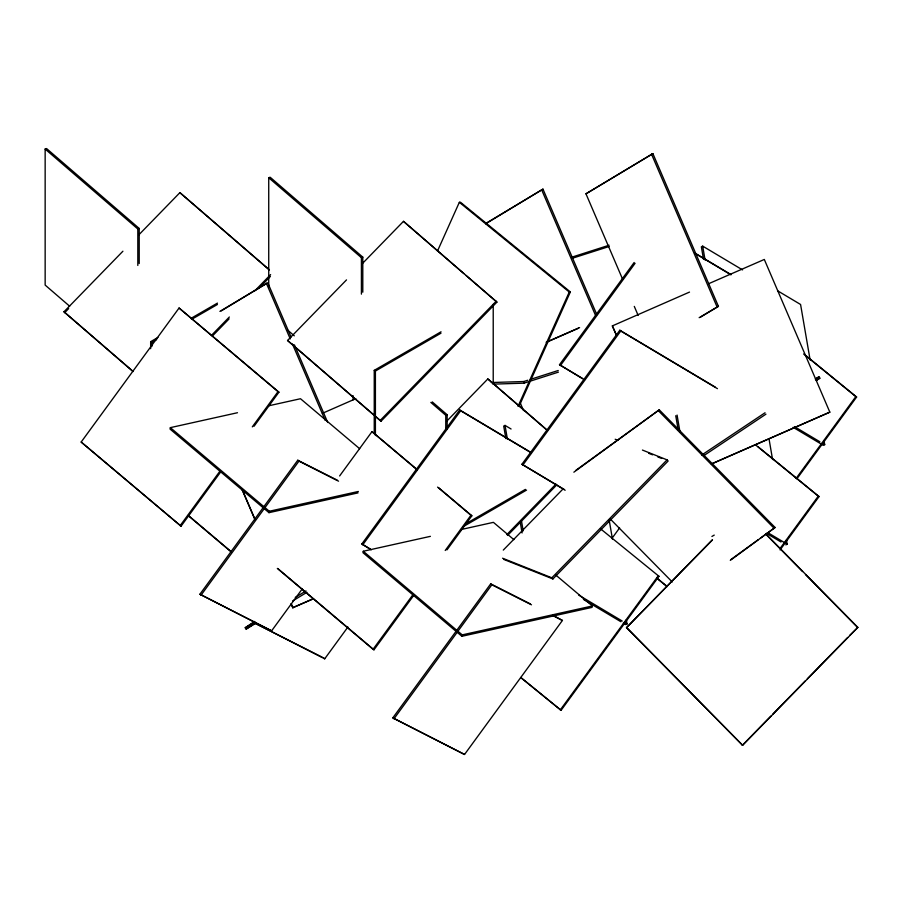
<?xml version="1.0" encoding="UTF-8"?>
<svg xmlns="http://www.w3.org/2000/svg" width="903" height="903" viewBox="0 0 903 903"><rect width="100%" height="100%" fill="white"/><g stroke="black" fill="none" stroke-linecap="round" stroke-linejoin="round"><path stroke-width="1.35" d="M237.478 412.727L170.351 427.638L170.024 429.049L268.981 512.667L358.039 492.88M268.981 512.667L269.308 511.256L170.351 427.638M430.392 536.348L363.266 551.259L362.95 552.67L461.907 636.288L592.052 607.38L592.379 605.969L555.808 575.064M461.907 636.288L462.223 634.877L363.266 551.259M437.458 251.113L459.345 202.306L460.428 202.204L570.357 291.94L519.101 406.26M518.017 406.361L569.274 292.041L570.357 291.94M220.863 471.682L181.052 526.189L81.168 442.052L179.065 308.025L278.937 392.173L254.048 426.25M180.137 525.67L219.948 471.152M252.309 426.859L278.022 391.642L278.937 392.173M302.313 588.824L271.611 630.847L199.902 594.242L297.787 460.225L337.406 480.261M201.042 595.167L298.938 461.151L338.557 481.175M339.63 475.949L371.98 431.657L416.994 469.447M371.223 549.825L361.843 543.978L459.729 409.962L531.032 452.471M362.769 544.78L460.654 410.763L530.75 452.55M322.315 657.26L252.987 622.212L324.708 658.818L347.926 627.009M584.591 379.926L559.499 364.722L634.154 262.502M560.424 365.523L635.08 263.304M277.323 568.405L373.052 649.291L412.874 594.772M445.224 550.48L470.937 515.274L471.863 515.805L446.974 549.882M373.052 649.291L373.966 649.821L413.788 595.303M565.165 490.261L521.934 464.244L619.83 330.227L715.3 387.139M522.86 465.045L620.756 331.029L717.433 388.651M553.844 615.778L562.422 620.451L464.537 754.468L392.816 717.874L490.713 583.857L530.321 603.881M393.968 718.799L491.853 584.783L531.472 604.807M612.132 538.143L619.593 527.928M560.3 709.893L658.185 575.877L658.976 576.295L561.079 710.311L521.121 677.905M796.119 478.387L855.841 396.609L856.62 397.027L796.897 478.804M780.124 548.381L818.287 496.142L819.066 496.56L780.079 549.938M573.868 472.19L659.258 409.827L775.09 527.487L730.301 560.391M132.888 371.438L63.966 311.795L122.91 251.215M138.633 235.051L179.9 192.644L269.387 269.816M64.723 312.641L68.651 308.6M211.663 335.171L229.351 316.998M254.894 290.755L270.618 274.591M212.419 336.018L229.114 318.861M258.597 288.565L270.392 276.453M362.216 263.744L403.483 221.337L496.921 302.11L380.976 421.249L287.549 340.476L346.504 279.896M380.976 421.249L380.219 420.403L496.165 301.263M446.579 421.351L487.846 378.944L547.5 430.392M506.831 534.599L555.955 484.11M507.588 535.445L556.711 484.956M503.287 550.096L563.359 488.613M502.565 558.212L551.835 577.796L667.057 459.864L668.13 461.015L552.907 578.947L503.637 559.363M765.586 533.662L857.85 627.393L742.627 745.314L626.479 627.664L712.151 539.971M626.479 627.664L712.478 539.96M742.3 745.336L770.857 716.102M772.833 714.081L805.329 680.828M807.293 678.808L847.68 637.484M849.644 635.464L857.85 627.393M575.775 470.395L659.258 409.827M731.091 559.409L758.159 539.768M760.416 538.132L775.09 527.487M255.662 623.341L246.124 629.109L245.221 627.72L254.59 621.456M246.124 629.109L254.33 623.634M701.744 455.022L765.033 412.773M815.443 379.136L818.953 376.788L819.868 378.176L816.346 380.524M703.832 455.631L765.947 414.161M219.903 311.4L267.751 282.741L291.071 337.09M221.28 310.869L266.554 283.463M485.588 223.56L542.963 189.122L596.838 314.65M485.78 223.741L542.963 189.122M622.618 279.23L585.968 193.818L652.88 153.612L718.416 306.32L700.547 317.134M652.88 153.612L585.968 193.818M699.159 317.675L718.416 306.32M245.221 627.72L254.748 621.953M295.258 597.425L305.982 590.934M292.595 600.98L306.896 592.334M815.386 378.944L818.953 376.788M816.289 380.344L819.868 378.176M711.903 536.461L714.239 535.095M150.654 348.671L150.654 341.661L157.935 337.462M190.725 318.522L217.442 303.103M150.654 341.661L151.828 342.339L156.693 339.539M191.91 319.21L217.409 304.48M374.237 433.463L374.237 370.354L441.036 331.796M374.237 370.354L375.411 371.031L440.991 333.173M465.88 523.751L525.388 489.392M463.42 526.539L526.562 490.081M742.571 269.907L702.692 246.135L701.36 246.824L703.516 259.308M511.075 429.004L505.037 425.403L503.705 426.081L505.861 438.576M823.987 440.495L824.699 444.648L823.378 445.337L793.161 427.333M626.332 619.751L627.043 623.917L625.723 624.605L623.307 623.16M785.813 544.87L787.145 544.182L786.423 540.017M322.382 413.326L355.816 398.674M546.157 342.248L579.591 327.597M547.647 341.729L578.518 328.207M616.241 334.957L612.347 325.904L689.508 292.087M708.799 283.644L764.31 259.454L829.834 412.152L711.53 463.984M291.082 603.836L292.741 607.719L313.318 598.7M292.741 607.719L313.533 598.745M711.316 463.95L829.834 412.152M69.655 306.219L45.15 285.088L45.15 149.063L46.538 148.532L139.209 228.459L139.209 263.507M268.733 287.131L268.733 177.756L270.121 177.214L362.792 257.141L362.792 292.2M45.15 149.063L137.82 228.99L139.209 228.459M268.733 177.756L361.414 257.682L362.792 257.141M430.855 402.422L445.766 415.278L447.154 414.748L447.154 428.767M571.971 257.129L609.107 245.232M571.926 258.405L609.073 246.519M491.356 382.533L523.74 381.529L527.724 380.253M530.377 379.407L558.235 370.49M492.936 384.136L523.921 383.177L558.404 372.138M268.981 405.729L300.496 398.731L359.654 448.712M269.308 511.256L358.356 491.469M460.541 529.655L493.41 522.352L513.852 539.622M462.223 634.877L592.379 605.969M612.347 325.904L616.444 335.002M615.203 439.253L617.787 440.28M642.428 450.066L667.057 459.864M648.681 453.295L652.576 454.83M657.756 456.895L661.651 458.442M552.523 615.451L562.422 620.451M199.902 594.242L271.611 630.847M392.816 717.874L464.537 754.468M81.168 442.052L181.052 526.189M777.618 290.8L800.577 304.48L810.126 359.992M694.847 253.032L731.103 274.647M694.565 253.111L730.82 274.726M794.493 426.645L819.868 441.77M822.283 443.215L824.699 444.648M559.499 364.722L582.458 378.402M767.81 532.657L787.145 544.182M766.478 533.346L780.982 541.981M521.934 464.244L564.24 489.46M578.71 595.1L622.212 621.038M624.628 622.472L627.043 623.917M583.428 599.389L620.892 621.727M361.843 543.978L370.298 549.024M490.713 583.857L491.853 584.783M297.787 460.225L298.938 461.151M323.556 657.892L324.708 658.818M805.476 355.274L856.62 397.027M803.602 353.965L855.841 396.609M459.345 202.306L569.274 292.041M758.114 446.804L819.066 496.56M756.251 445.495L818.287 496.142M600.506 528.786L658.976 576.295M656.966 578.157L666.764 586.149M657.271 578.62L667.069 586.623M520.817 677.442L561.079 710.311M438.508 487.631L471.863 515.805M371.98 431.657L417.163 469.831M437.594 487.101L470.937 515.274M179.065 308.025L278.022 391.642M278.237 568.935L373.966 649.821M188.964 515.985L230.908 551.44M188.038 515.466L231.066 551.812M619.83 330.227L620.756 331.029M463.894 273.632L403.483 221.337M466.027 275.471L496.921 302.11M547.184 430.313L487.846 378.944M459.729 409.962L460.654 410.763M432.244 401.891L447.154 414.748M269.071 269.749L179.9 192.644M287.91 330.317L294.299 335.826M287.549 340.476L373.831 414.895M375.964 416.734L380.219 420.403M63.966 311.795L133.204 371.505M658.479 410.809L774.3 528.469M766.241 534.666L802.553 571.565M805.499 574.556L857.523 627.404M610.428 519.157L672.272 581.983M626.795 627.653L742.627 745.314M551.835 577.796L552.907 578.947M651.503 154.153L717.038 306.851M634.29 306.399L638.173 315.463M541.586 189.664L595.449 315.192M520.207 402.817L523.537 410.583M294.412 344.856L327.733 422.491M266.362 283.271L290.247 338.918M292.47 344.088L325.238 420.448M241.857 488.704L255.188 519.767M291.285 603.881L292.956 607.764M241.654 488.67L254.985 519.722M768.995 438.7L772.573 459.525M702.692 246.135L705.074 260.008M677.069 415.053L679.936 431.702M675.749 415.741L678.13 429.614M609.13 519.835L612.482 539.26M505.037 425.403L507.418 439.276M521.516 521.155L523.187 530.874M520.184 521.844L522.103 532.951M523.74 381.529L523.921 383.177M493.219 304.424L493.219 381.551M445.766 415.278L445.766 429.309M375.411 371.031L375.411 435.539M361.414 257.682L361.414 294.141M353.096 395.661L353.096 399.86M151.828 342.339L151.828 346.549M137.82 228.99L137.82 265.448"/></g></svg>
